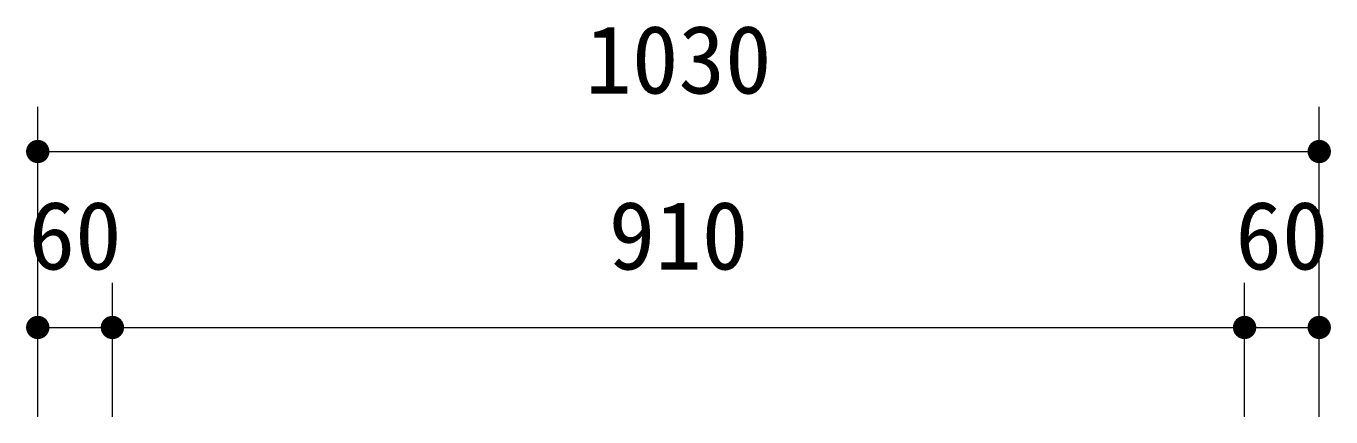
# Model space of a CAD drawing. Units: millimetres at full size, sheet at 1:30. Extents: x 0 to 12600, y 0 to 8910.
# Drawn here: x 2499 to 3548, y 3426 to 3740 of the extents above; entities that cross this region are included whole.
import ezdxf
from ezdxf.enums import TextEntityAlignment as Align

# ---------------------------------------------------------------- set-up
doc = ezdxf.new("R2010")
doc.units = ezdxf.units.MM
doc.header["$LTSCALE"] = 30
doc.layers.add('D-STR-DIM', color=7, linetype='Continuous', lineweight=13)
doc.styles.add('ＭＳ ゴシック', font='')
doc.styles.get('ＭＳ ゴシック').set_extended_font_data('MS Gothic')

# ---------------------------------------------------------------- blocks, each defined once
blk = doc.blocks.new('filled_dot')
at = {"color": 0, "linetype": 'Continuous', "lineweight": -2, "const_width": 1.25}
blk.add_lwpolyline([(-0.625, 0, 1), (0.625, 0, 1)], format="xyb", close=True, dxfattribs=at)

msp = doc.modelspace()

# ---------------------------------------------------------------- linework, layer by layer
at = {"layer": 'D-STR-DIM'}
for p, q in [((2508.71, 3425.58), (2508.71, 3675.16)), ((3538.71, 3425.58), (3538.71, 3675.16)), ((2508.71, 3639.16), (3538.71, 3639.16)), ((2508.71, 3425.58), (2508.71, 3533.58)), ((2568.71, 3425.58), (2568.71, 3533.58)), ((2568.71, 3425.58), (2568.71, 3533.58)), ((3478.71, 3425.58), (3478.71, 3533.58)), ((3478.71, 3425.58), (3478.71, 3533.58)), ((3538.71, 3425.58), (3538.71, 3533.58)), ((2508.71, 3497.58), (2568.71, 3497.58)), ((2568.71, 3497.58), (3478.71, 3497.58)), ((3478.71, 3497.58), (3538.71, 3497.58))]:
    msp.add_line(p, q, dxfattribs=at)

# ---------------------------------------------------------------- block references
at = {"layer": 'D-STR-DIM', "xscale": 7.5, "yscale": 7.5}
for p in [(2508.71, 3639.16), (2508.71, 3497.58), (2568.71, 3497.58), (3478.71, 3497.58)]:
    msp.add_blockref('filled_dot', p, dxfattribs=at)
at = {"layer": 'D-STR-DIM', "xscale": 7.5, "yscale": 7.5, "rotation": 180}
for p in [(3538.71, 3639.16), (2568.71, 3497.58), (3478.71, 3497.58), (3538.71, 3497.58)]:
    msp.add_blockref('filled_dot', p, dxfattribs=at)

# ---------------------------------------------------------------- texts
at = {"layer": 'D-STR-DIM', "style": 'ＭＳ ゴシック'}
for s, p in [('1030', (3023.71, 3740.79)), ('60', (2538.71, 3599.21)), ('910', (3023.71, 3599.21)), ('60', (3508.71, 3599.21))]:
    msp.add_text(s, height=54.99, dxfattribs=at).set_placement(p, align=Align.TOP_CENTER)

doc.saveas('drawing.dxf')
